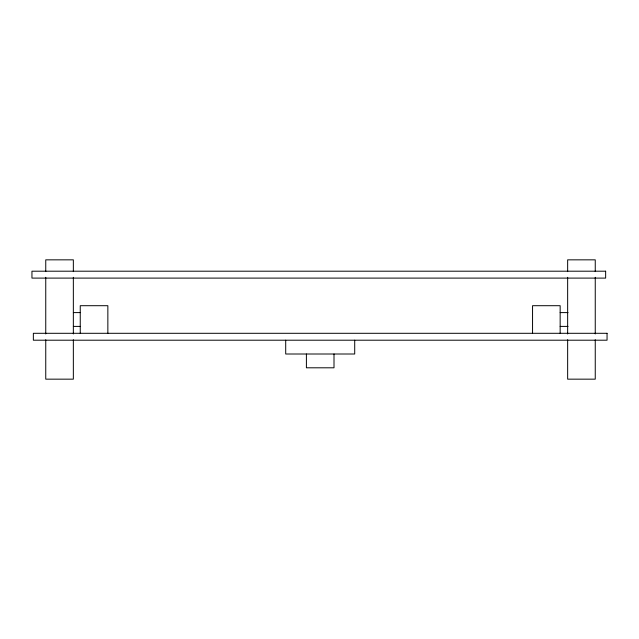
<?xml version="1.0" encoding="UTF-8"?>
<svg xmlns="http://www.w3.org/2000/svg" width="639" height="639" viewBox="0 0 639 639"><rect width="100%" height="100%" fill="white"/><g stroke="black" fill="none" stroke-linecap="round" stroke-linejoin="round"><path stroke-width="0.96" d="M73.349 312.599L80.25 312.599M560.155 312.599L568.039 312.599M73.349 326.401L80.25 326.401M560.155 326.401L568.039 326.401M595.252 271.623L595.252 259.841L567.648 259.841L567.648 271.623M595.252 277.31L595.252 333.973M595.252 339.74L595.252 379.159L567.648 379.159L567.648 339.74M567.648 277.31L567.648 333.973M560.155 333.302L560.155 305.698L532.551 305.698L532.551 333.302M354.709 340.204L354.709 354.006L285.705 354.006L285.705 340.204M334.005 354.006L334.005 367.8L306.401 367.8L306.401 354.006M107.855 333.302L107.855 305.698L80.25 305.698L80.25 333.302M73.349 271.623L73.349 259.841L45.752 259.841L45.752 271.623M73.349 277.31L73.349 333.973M73.349 339.74L73.349 379.159L45.752 379.159L45.752 339.74M45.752 277.31L45.752 333.973M605.644 271.2L31.95 271.2L31.95 278.101L605.644 278.101L605.644 271.2M607.05 333.302L33.356 333.302L33.356 340.204L607.05 340.204L607.05 333.302"/></g></svg>
